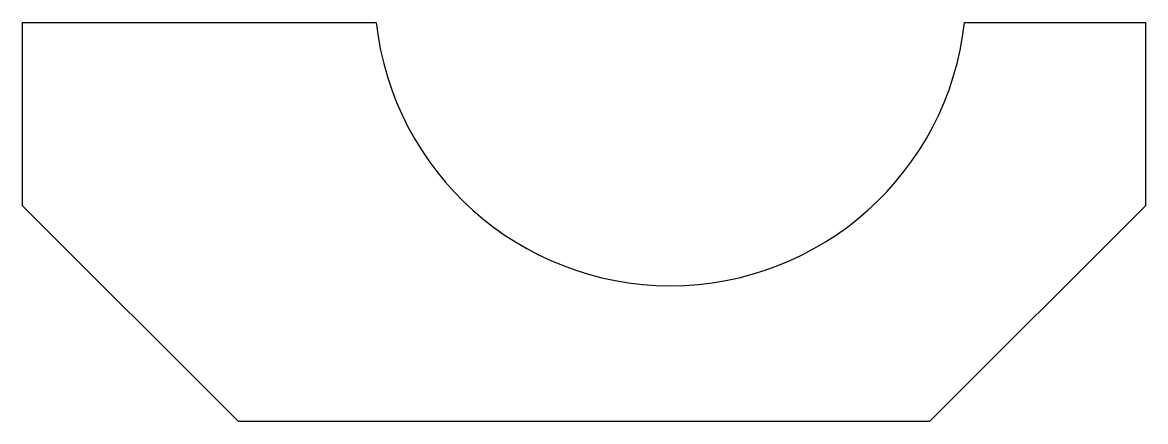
# Model space of a CAD drawing. Extents: x 0 to 520, y 0 to 185.
import ezdxf

# ---------------------------------------------------------------- set-up
doc = ezdxf.new("R2010")
doc.units = 0
doc.layers.get('0').update_dxf_attribs({"color": 2, "linetype": 'CONTINUOUS'})

msp = doc.modelspace()

# ---------------------------------------------------------------- linework, layer by layer
at = {"color": 2, "linetype": 'CONTINUOUS'}
msp.add_lwpolyline([(0, 100), (0, 185), (163.82, 185, 0.896116), (436.18, 185), (520, 185), (520, 100), (420, 0), (100, 0)], format="xyb", close=True, dxfattribs=at)

doc.saveas('drawing.dxf')
